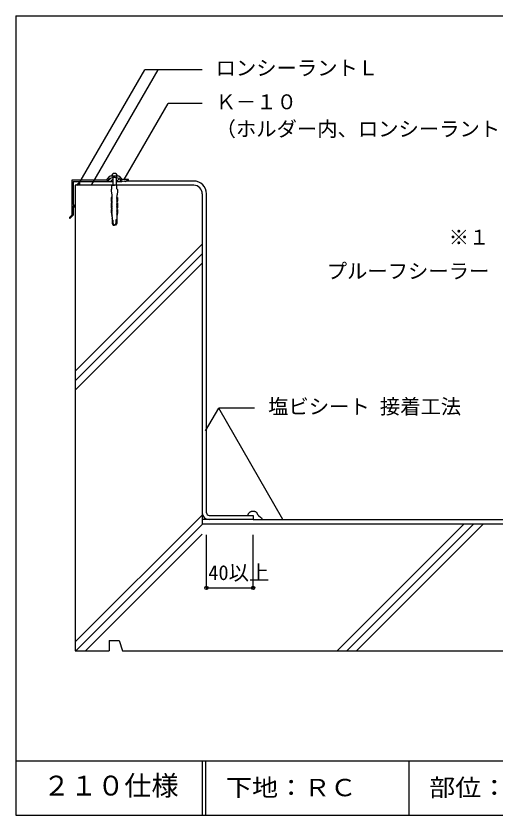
# Model space of a CAD drawing. Units: millimetres, scale not verified. Extents: x -648 to 632, y -996 to 972.
# Drawn here: x -648 to -82, y 28 to 972 of the extents above; entities that cross this region are included whole.
import ezdxf
from ezdxf.enums import TextEntityAlignment as Align

# ---------------------------------------------------------------- set-up
doc = ezdxf.new("R2010")
doc.units = ezdxf.units.MM
doc.header["$LTSCALE"] = 8
doc.header["$PDMODE"] = 32
doc.header["$PDSIZE"] = 4
for name, color, linetype in [('4-2', 7, 'Continuous'), ('4-4', 2, 'Continuous'), ('4-6', 2, 'Continuous'), ('4-7', 7, 'Continuous'), ('4-A', 7, 'Continuous'), ('4-B', 7, 'Continuous'), ('4-D', 4, 'Continuous'), ('4-E', 4, 'Continuous'), ('F-2', 7, 'Continuous'), ('F-5', 6, 'Continuous'), ('F-7', 1, 'Continuous'), ('F-A', 7, 'Continuous')]:
    doc.layers.add(name, color=color, linetype=linetype)
doc.styles.add('HG丸ｺﾞｼｯｸM-PRO', font='')
doc.styles.add('ＭＳ ゴシック', font='')
doc.styles.get('HG丸ｺﾞｼｯｸM-PRO').set_extended_font_data('HG丸ｺﾞｼｯｸM-PRO')
doc.styles.get('ＭＳ ゴシック').set_extended_font_data('MS Gothic')

msp = doc.modelspace()

# ---------------------------------------------------------------- linework, layer by layer
at = {"layer": '4-2'}
for p, q in [((-572.73, 776.727), (-572.73, 772.227)), ((-540.401, 776.727), (-533.455, 776.727)), ((-529.455, 776.727), (-522.508, 776.727)), ((-572.73, 772.227), (-577.73, 772.227)), ((-577.73, 772.227), (-577.73, 747.361)), ((-437.73, 772.227), (-547.73, 772.227)), ((-427.73, 762.227), (-427.73, 372.227)), ((-367.73, 377.227), (-427.73, 377.227)), ((-427.73, 372.227), (2.27, 372.227))]:
    msp.add_line(p, q, dxfattribs=at)
at = {"layer": '4-2', "color": 2}
for p, q in [((-437.73, 777.227), (-518.188, 777.227)), ((-422.73, 385.227), (-422.73, 762.227))]:
    msp.add_line(p, q, dxfattribs=at)
at = {"layer": '4-2', "color": 1}
msp.add_line((-547.73, 772.227), (-572.73, 772.227), dxfattribs=at)
at = {"layer": '4-2'}
for points in [[(-373.727, 382.227), (-373.709, 382.358), (-373.675, 382.583), (-373.638, 382.807), (-373.593, 383.027), (-373.537, 383.244), (-373.468, 383.455), (-373.421, 383.575), (-373.38, 383.667), (-373.302, 383.823), (-373.214, 383.975), (-373.12, 384.124), (-373.02, 384.269), (-372.915, 384.411), (-372.853, 384.493), (-372.779, 384.587), (-372.648, 384.748), (-372.516, 384.906), (-372.38, 385.061), (-372.243, 385.215), (-372.104, 385.367), (-372.023, 385.454), (-371.937, 385.545), (-371.788, 385.701), (-371.636, 385.854), (-371.481, 386.004), (-371.322, 386.15), (-371.159, 386.292), (-371.061, 386.371), (-370.974, 386.44), (-370.819, 386.554), (-370.66, 386.662), (-370.497, 386.763), (-370.33, 386.856), (-370.158, 386.939), (-370.057, 386.983), (-369.943, 387.028), (-369.743, 387.095), (-369.539, 387.152), (-369.332, 387.199)], [(-369.332, 387.199), (-369.123, 387.239), (-368.912, 387.272), (-368.789, 387.289), (-368.641, 387.308), (-368.385, 387.335), (-368.128, 387.354), (-367.872, 387.363), (-367.617, 387.361), (-367.363, 387.347), (-367.217, 387.333), (-367.109, 387.319), (-366.925, 387.29), (-366.741, 387.256), (-366.557, 387.218), (-366.373, 387.178), (-366.188, 387.137), (-366.081, 387.114), (-365.958, 387.089), (-365.748, 387.046), (-365.538, 386.999), (-365.331, 386.947), (-365.128, 386.885), (-364.932, 386.809), (-364.821, 386.757), (-364.722, 386.704), (-364.557, 386.601), (-364.399, 386.484), (-364.248, 386.356), (-364.105, 386.219), (-363.969, 386.074), (-363.893, 385.987), (-363.809, 385.884), (-363.671, 385.703), (-363.541, 385.517), (-363.417, 385.327), (-363.3, 385.133), (-363.187, 384.937), (-363.123, 384.822), (-363.056, 384.699)], [(-363.056, 384.699), (-362.942, 384.486), (-362.83, 384.271), (-362.719, 384.056), (-362.608, 383.84), (-362.497, 383.624), (-362.432, 383.499), (-362.344, 383.33), (-362.187, 383.041), (-362.023, 382.756), (-361.848, 382.479), (-361.659, 382.212), (-361.454, 381.96), (-361.326, 381.82), (-361.28, 381.773), (-361.198, 381.694), (-361.114, 381.617), (-361.027, 381.543), (-360.938, 381.472), (-360.847, 381.404), (-360.793, 381.366), (-360.703, 381.307), (-360.545, 381.21), (-360.384, 381.119), (-360.221, 381.03), (-360.058, 380.941), (-359.897, 380.849), (-359.806, 380.793), (-359.713, 380.734), (-359.557, 380.627), (-359.405, 380.514), (-359.255, 380.396), (-359.108, 380.276), (-358.962, 380.154), (-358.877, 380.083), (-358.772, 379.993), (-358.59, 379.838), (-358.411, 379.681), (-358.236, 379.519), (-358.065, 379.353)], [(-358.065, 379.353), (-357.902, 379.18), (-357.811, 379.075), (-357.759, 379.013), (-357.673, 378.904), (-357.591, 378.791), (-357.513, 378.676), (-357.44, 378.557), (-357.373, 378.436), (-357.337, 378.365), (-357.291, 378.263), (-357.219, 378.084), (-357.157, 377.901), (-357.103, 377.715), (-357.053, 377.527), (-357.008, 377.338), (-356.982, 377.227)]]:
    msp.add_lwpolyline(points, dxfattribs=at)
for centre, radius, start, end in [((-579.545, 779.272), 7.275, 284.45015, 339.52427), ((-437.73, 762.227), 10, 0, 90), ((-419.73, 385.227), 8, 180, 270)]:
    msp.add_arc(centre, radius, start, end, dxfattribs=at)
at = {"layer": '4-2', "color": 2}
msp.add_arc((-437.73, 762.227), 15, 0, 90, dxfattribs=at)
at = {"layer": '4-4'}
for p, q in [((-577.73, 750.427), (-577.73, 222.227)), ((-419.73, 382.227), (-367.73, 382.227)), ((-367.73, 382.227), (-367.73, 377.227)), ((-367.73, 377.227), (-57.73, 377.227)), ((-537.73, 234.227), (-537.73, 222.227)), ((-577.73, 222.227), (-537.73, 222.227))]:
    msp.add_line(p, q, dxfattribs=at)
msp.add_lwpolyline([(-537.73, 234.227), (-525.73, 234.227), (-521.73, 222.227), (2.27, 222.227)], dxfattribs=at)
msp.add_arc((-419.73, 385.227), 3, 180, 270, dxfattribs=at)
at = {"layer": '4-6'}
for p, q in [((-581.705, 778.427), (-581.705, 736.927)), ((-540.705, 778.427), (-581.705, 778.427)), ((-580.205, 776.727), (-540.401, 776.727)), ((-580.205, 776.727), (-580.205, 749.927)), ((-540.705, 778.427), (-536.955, 782.927)), ((-531.955, 782.927), (-536.955, 782.927)), ((-531.955, 782.927), (-531.455, 782.427)), ((-530.955, 782.927), (-531.455, 782.427)), ((-525.955, 782.927), (-530.955, 782.927)), ((-525.955, 782.927), (-522.788, 779.127)), ((-515.305, 779.127), (-522.788, 779.127)), ((-521.705, 777.227), (-522.383, 776.549)), ((-521.916, 777.015), (-522.107, 776.825)), ((-518.205, 776.727), (-516.905, 777.927)), ((-515.305, 777.927), (-516.905, 777.927)), ((-580.205, 749.927), (-577.922, 747.644)), ((-580.205, 747.506), (-580.205, 736.73)), ((-579.692, 747.718), (-578.77, 746.796)), ((-581.705, 736.927), (-584.529, 734.103)), ((-580.205, 736.73), (-583.68, 733.254))]:
    msp.add_line(p, q, dxfattribs=at)
for points in [[(-520.205, 776.727), (-520.705, 777.227), (-521.205, 776.727), (-521.705, 777.227)], [(-518.205, 776.727), (-518.705, 777.227), (-519.205, 776.727), (-519.705, 777.227), (-520.205, 776.727), (-520.705, 777.227), (-521.205, 776.727)], [(-520.205, 776.727), (-520.705, 777.227), (-521.205, 776.727)]]:
    msp.add_lwpolyline(points, dxfattribs=at)
for centre, radius, start, end in [((-531.455, 770.327), 11, 34.44351, 144.42147), ((-515.305, 778.527), 0.6, 270, 90), ((-579.905, 747.506), 0.3, 45, 180), ((-578.346, 747.22), 0.6, 225, 45), ((-584.105, 733.679), 0.6, 135, 315)]:
    msp.add_arc(centre, radius, start, end, dxfattribs=at)
at = {"layer": '4-7'}
for p, q in [((-528.143, 782.927), (-534.766, 782.927)), ((-533.455, 782.927), (-533.455, 772.227)), ((-529.455, 782.927), (-529.455, 772.227)), ((-534.623, 752.603), (-534.623, 752.603)), ((-534.623, 752.603), (-534.623, 752.603)), ((-528.286, 752.603), (-528.286, 752.603)), ((-528.286, 752.603), (-528.286, 752.603)), ((-534.624, 736.936), (-534.19, 736.111)), ((-528.285, 736.936), (-528.719, 736.111))]:
    msp.add_line(p, q, dxfattribs=at)
for points in [[(-534.455, 768.132), (-535.205, 767.307), (-535.205, 765.209), (-534.656, 761.091), (-534.414, 760.683), (-534.455, 760.683), (-534.455, 758.869), (-534.022, 758.045)], [(-534.455, 768.132), (-534.455, 772.227), (-531.455, 772.227)], [(-528.455, 768.132), (-528.455, 772.227), (-531.455, 772.227)], [(-528.455, 768.132), (-527.705, 767.307), (-527.705, 765.209), (-528.253, 761.091), (-528.495, 760.683), (-528.455, 760.683), (-528.455, 758.869), (-528.888, 758.045)], [(-534.151, 757.797), (-535.13, 757.797), (-535.13, 753.564), (-534.628, 752.603), (-534.623, 752.603)], [(-534.083, 756.478), (-534.591, 757.303), (-534.591, 757.797)], [(-534.083, 754.911), (-534.591, 755.736), (-534.591, 756.213), (-534.242, 756.231)], [(-528.826, 756.478), (-528.318, 757.303), (-528.318, 757.797)], [(-528.826, 754.911), (-528.318, 755.736), (-528.318, 756.213), (-528.667, 756.231)], [(-528.758, 757.797), (-527.78, 757.797), (-527.78, 753.564), (-528.281, 752.603), (-528.286, 752.603)], [(-534.591, 751.531), (-535.13, 751.531), (-535.13, 745.733), (-534.623, 744.769)], [(-534.623, 752.603), (-534.62, 753.08), (-534.302, 753.097)], [(-534.14, 753.345), (-534.591, 754.169), (-534.591, 754.647), (-534.243, 754.664)], [(-534.083, 750.211), (-534.591, 751.036), (-534.591, 751.531)], [(-534.083, 748.645), (-534.591, 749.469), (-534.591, 749.947), (-534.243, 749.964)], [(-534.083, 747.078), (-534.591, 747.903), (-534.591, 748.38), (-534.243, 748.397)], [(-534.14, 745.511), (-534.591, 746.336), (-534.591, 746.813), (-534.243, 746.831)], [(-528.826, 750.211), (-528.318, 751.036), (-528.318, 751.531)], [(-528.826, 748.645), (-528.318, 749.469), (-528.318, 749.947), (-528.666, 749.964)], [(-528.826, 747.078), (-528.318, 747.903), (-528.318, 748.38), (-528.666, 748.397)], [(-528.769, 753.345), (-528.318, 754.169), (-528.318, 754.647), (-528.666, 754.664)], [(-528.769, 745.511), (-528.318, 746.336), (-528.318, 746.813), (-528.666, 746.831)], [(-528.286, 752.603), (-528.29, 753.08), (-528.607, 753.097)], [(-528.318, 751.531), (-527.78, 751.531), (-527.78, 745.733), (-528.286, 744.769)], [(-534.591, 743.697), (-535.13, 743.697), (-535.13, 740.449), (-534.624, 736.936), (-534.623, 737.413), (-534.314, 737.431)], [(-534.623, 744.769), (-534.62, 745.247), (-534.299, 745.264)], [(-534.17, 737.678), (-534.62, 738.503), (-534.618, 738.98), (-534.296, 738.997)], [(-534.148, 739.245), (-534.611, 740.069), (-534.607, 740.547), (-534.273, 740.564)], [(-534.115, 740.811), (-534.596, 741.636), (-534.591, 742.113), (-534.243, 742.131)], [(-534.083, 742.378), (-534.591, 743.203), (-534.591, 743.697)], [(-528.826, 742.378), (-528.318, 743.203), (-528.318, 743.697)], [(-528.794, 740.811), (-528.314, 741.636), (-528.318, 742.113), (-528.666, 742.131)], [(-528.762, 739.245), (-528.298, 740.069), (-528.302, 740.547), (-528.637, 740.564)], [(-528.739, 737.678), (-528.289, 738.503), (-528.291, 738.98), (-528.613, 738.997)], [(-528.286, 744.769), (-528.289, 745.247), (-528.61, 745.264)], [(-528.318, 743.697), (-527.78, 743.697), (-527.78, 740.449), (-528.285, 736.936), (-528.286, 737.413), (-528.595, 737.431)], [(-534.32, 735.864), (-534.455, 735.864), (-534.455, 735.081), (-534.305, 735.081), (-534.305, 733.473), (-534.298, 733.473)], [(-534.248, 733.143), (-534.248, 727.193), (-533.807, 726.541), (-532.805, 725.227), (-532.655, 725.227), (-533.74, 727.193), (-533.74, 731.164)], [(-533.157, 731.164), (-533.157, 727.193), (-532.072, 725.227), (-531.455, 725.227)], [(-529.752, 731.164), (-529.752, 727.193), (-530.837, 725.227), (-531.455, 725.227)], [(-528.661, 733.143), (-528.661, 727.193), (-529.102, 726.541), (-530.105, 725.227), (-530.254, 725.227), (-529.169, 727.193), (-529.169, 731.164)], [(-528.589, 735.864), (-528.455, 735.864), (-528.455, 735.081), (-528.605, 735.081), (-528.605, 733.473), (-528.611, 733.473)]]:
    msp.add_lwpolyline(points, dxfattribs=at)
msp.add_arc((-531.455, 782.927), 3.311, 0, 180, dxfattribs=at)
for centre, major_axis, start_param, end_param in [((-534.291, 756.454), (0, -0.229), 0.2312026, 1.6765256), ((-534.162, 757.969), (0, -0.172), 0.06848, 2.1628795), ((-528.747, 757.969), (0, -0.172), 4.1203058, 6.2147054), ((-528.619, 756.454), (0, -0.229), 4.6066597, 6.0519827), ((-534.645, 752.067), (0, -0.536), 0.0442118, 3.0973809), ((-534.347, 753.321), (0, -0.229), 0.2312026, 1.6765256), ((-534.291, 754.887), (0, -0.229), 0.2312026, 1.6765256), ((-534.291, 750.187), (0, -0.229), 0.2312026, 1.6765256), ((-534.291, 748.621), (0, -0.229), 0.2312026, 1.6765256), ((-534.291, 747.054), (0, -0.229), 0.2312026, 1.6765256), ((-528.619, 754.887), (0, -0.229), 4.6066597, 6.0519827), ((-528.619, 750.187), (0, -0.229), 4.6066597, 6.0519827), ((-528.619, 748.621), (0, -0.229), 4.6066597, 6.0519827), ((-528.619, 747.054), (0, -0.229), 4.6066597, 6.0519827), ((-528.562, 753.321), (0, -0.229), 4.6066597, 6.0519827), ((-528.264, 752.067), (0, -0.536), 3.1858044, 6.2389735), ((-534.645, 744.233), (0, -0.536), 0.0442118, 3.0973809), ((-534.377, 737.654), (0, -0.229), 0.2312026, 1.6765256), ((-534.355, 739.221), (0, -0.229), 0.2312026, 1.6765256), ((-534.348, 745.487), (0, -0.229), 0.2312026, 1.6765256), ((-534.323, 740.787), (0, -0.229), 0.2312026, 1.6765256), ((-534.291, 742.354), (0, -0.229), 0.2312026, 1.6765256), ((-528.619, 742.354), (0, -0.229), 4.6066597, 6.0519827), ((-528.586, 740.787), (0, -0.229), 4.6066597, 6.0519827), ((-528.561, 745.487), (0, -0.229), 4.6066597, 6.0519827), ((-528.554, 739.221), (0, -0.229), 4.6066597, 6.0519827), ((-528.264, 744.233), (0, -0.536), 3.1858044, 6.2389735), ((-528.532, 737.654), (0, -0.229), 4.6066597, 6.0519827), ((-534.333, 736.037), (0, -0.174), 0.0818475, 2.1771705), ((-534.974, 733.179), (0, -0.8), 1.5261677, 1.947508), ((-533.449, 731.154), (0, -0.321), 1.5390306, 4.6806232), ((-529.461, 731.154), (0, -0.321), 1.6025621, 4.7441547), ((-528.576, 736.037), (0, -0.174), 4.1060148, 6.2013378), ((-527.935, 733.179), (0, -0.8), 4.3356773, 4.7570176)]:
    msp.add_ellipse(centre, major_axis=major_axis, ratio=0.909574, start_param=start_param, end_param=end_param, dxfattribs=at)
at = {"layer": '4-A'}
for p, q in [((-573.34, 774.055), (-495.585, 908.73)), ((-558.626, 772.227), (-479.816, 908.73)), ((-427.945, 908.73), (-495.585, 908.73)), ((-519.915, 779.032), (-468.128, 868.73)), ((-427.945, 868.73), (-468.128, 868.73)), ((-423.717, 482.027), (-408.3, 508.73)), ((-365.906, 508.73), (-408.3, 508.73)), ((-332.377, 377.227), (-408.3, 508.73))]:
    msp.add_line(p, q, dxfattribs=at)
at = {"layer": '4-B'}
for p, q in [((-422.73, 296.493), (-422.73, 359.419)), ((-367.73, 296.493), (-367.73, 359.419)), ((-422.73, 296.493), (-367.73, 296.493))]:
    msp.add_line(p, q, dxfattribs=at)
at = {"layer": '4-B', "color": 1}
for p in [(-422.73, 296.493), (-367.73, 296.493)]:
    msp.add_point(p, dxfattribs=at)
at = {"layer": '4-D'}
for p, q in [((-573.922, 774.655), (-572.73, 773.463)), ((-573.335, 775.482), (-572.73, 774.877)), ((-572.854, 776.416), (-572.73, 776.291)), ((-539.671, 776.727), (-536.1, 780.298)), ((-536.136, 776.727), (-533.455, 779.408)), ((-529.455, 779.873), (-528.425, 780.902)), ((-529.065, 776.727), (-525.944, 779.848)), ((-525.529, 776.727), (-523.917, 778.339)), ((-577.282, 772.358), (-577.151, 772.227)), ((-576.28, 772.771), (-575.737, 772.227)), ((-575.393, 773.298), (-574.323, 772.227)), ((-574.609, 773.928), (-572.908, 772.227))]:
    msp.add_line(p, q, dxfattribs=at)
at = {"layer": '4-E'}
for p, q in [((-577.73, 552.665), (-427.73, 702.665)), ((-577.73, 541.351), (-427.73, 691.351)), ((-577.73, 530.037), (-427.73, 680.037)), ((-577.73, 232.665), (-427.73, 382.665)), ((-576.853, 222.227), (-427.73, 371.351)), ((-268.167, 222.227), (-118.167, 372.227)), ((-256.853, 222.227), (-106.853, 372.227)), ((-245.54, 222.227), (-95.54, 372.227)), ((-565.54, 222.227), (-427.73, 360.037))]:
    msp.add_line(p, q, dxfattribs=at)
at = {"layer": 'F-2'}
msp.add_line((-183.73, 92.227), (-183.73, 28.227), dxfattribs=at)
at = {"layer": 'F-5'}
for p, q in [((-647.73, 92.227), (632.27, 92.227)), ((-427.73, 92.227), (-427.73, 28.227)), ((-423.73, 92.227), (-423.73, 28.227))]:
    msp.add_line(p, q, dxfattribs=at)
at = {"layer": 'F-7'}
for p, q in [((-647.73, 972.227), (632.27, 972.227)), ((-647.73, 972.227), (-647.73, 28.227)), ((-647.73, 28.227), (632.27, 28.227))]:
    msp.add_line(p, q, dxfattribs=at)

# ---------------------------------------------------------------- texts
at = {"layer": '4-A', "style": 'ＭＳ ゴシック'}
for s, p in [('ロンシーラントＬ', (-411.945, 896.73)), ('Ｋ－１０', (-411.945, 856.73)), ('（ホルダー内、ロンシーラントＬ充填）', (-411.945, 824.73)), ('※１', (-136.686, 696.73)), ('プルーフシーラー', (-280.686, 656.73)), ('塩ビシート 接着工法', (-349.906, 496.73))]:
    msp.add_text(s, height=17.6, dxfattribs=at).set_placement(p, align=Align.BOTTOM_LEFT)
at = {"layer": '4-B', "style": 'ＭＳ ゴシック'}
msp.add_text('40以上', height=17.6, dxfattribs=at).set_placement((-420.555, 300.493), align=Align.BOTTOM_LEFT)
at = {"layer": 'F-A', "style": 'HG丸ｺﾞｼｯｸM-PRO'}
msp.add_text('２１０仕様', height=23.46, dxfattribs=at).set_placement((-615.73, 44.227), align=Align.BOTTOM_LEFT)
at = {"layer": 'F-A', "style": 'HG丸ｺﾞｼｯｸM-PRO', "width": 1.1}
for s, p in [('下地：ＲＣ', (-399.73, 44.227)), ('部位：側溝', (-159.73, 44.227))]:
    msp.add_text(s, height=20.53, dxfattribs=at).set_placement(p, align=Align.BOTTOM_LEFT)

doc.saveas('drawing.dxf')
